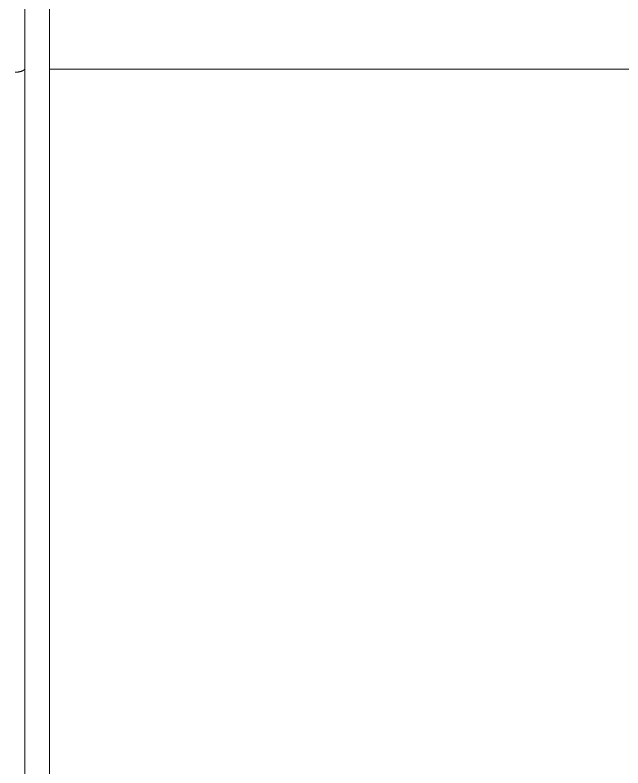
# Model space of a CAD drawing. Header units: millimetres. Extents: x 0 to 420, y 0 to 297.
# Drawn here: x 102.32 to 114.65, y 167.53 to 182.79 of the extents above; entities that cross this region are included whole.
import ezdxf

# ---------------------------------------------------------------- set-up
doc = ezdxf.new("R2010")
doc.units = ezdxf.units.MM
doc.layers.add('eProC - L2', color=41, linetype='Continuous', lineweight=20)

msp = doc.modelspace()

# ---------------------------------------------------------------- linework, layer by layer
at = {"layer": 'eProC - L2', "linetype": 'Continuous'}
for p, q in [((102.524, 145.125), (102.524, 198.402)), ((103.024, 146.715), (103.024, 197.715)), ((140.324, 181.69), (103.024, 181.69))]:
    msp.add_line(p, q, dxfattribs=at)
msp.add_lwpolyline([(102.524, 181.712), (102.524, 181.71), (102.524, 181.708), (102.523, 181.706), (102.523, 181.704), (102.522, 181.702), (102.522, 181.701), (102.521, 181.699), (102.52, 181.697), (102.519, 181.695), (102.518, 181.693), (102.517, 181.692), (102.516, 181.69), (102.515, 181.688), (102.514, 181.687), (102.513, 181.685), (102.511, 181.684), (102.51, 181.682), (102.508, 181.68), (102.505, 181.677), (102.503, 181.675), (102.5, 181.673), (102.498, 181.671), (102.495, 181.669), (102.492, 181.668), (102.489, 181.666), (102.486, 181.664), (102.484, 181.663), (102.481, 181.661), (102.478, 181.66), (102.475, 181.659), (102.472, 181.657), (102.469, 181.656), (102.463, 181.654), (102.458, 181.652), (102.453, 181.65), (102.447, 181.649), (102.442, 181.647), (102.437, 181.645), (102.431, 181.644), (102.426, 181.643), (102.42, 181.641), (102.415, 181.64), (102.409, 181.639), (102.404, 181.638), (102.397, 181.637), (102.391, 181.636), (102.384, 181.635), (102.377, 181.634), (102.371, 181.634), (102.364, 181.633), (102.357, 181.633), (102.351, 181.632), (102.344, 181.632), (102.337, 181.632), (102.331, 181.632), (102.324, 181.632)], dxfattribs=at)

doc.saveas('drawing.dxf')
